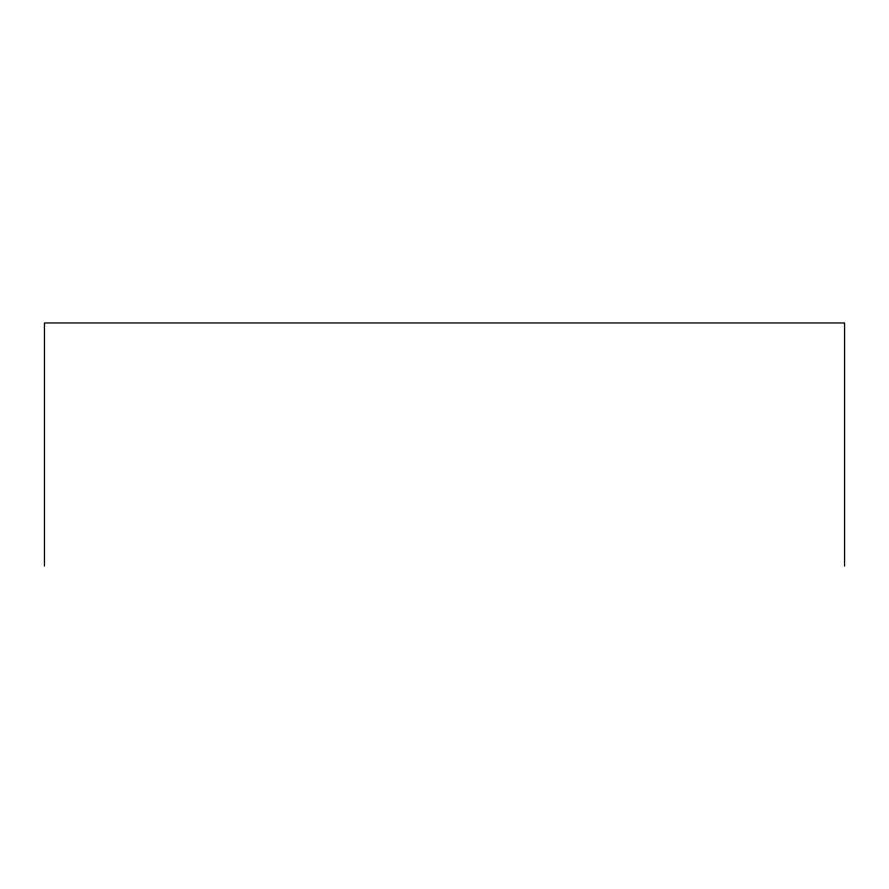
<?xml version="1.0" encoding="UTF-8"?>
<svg xmlns="http://www.w3.org/2000/svg" width="889" height="889" viewBox="0 0 889 889"><rect width="100%" height="100%" fill="white"/><g stroke="black" fill="none" stroke-linecap="round" stroke-linejoin="round"><path stroke-width="1.33" d="M844.55 566.037L844.55 322.963L44.45 322.963L44.45 566.037"/></g></svg>
